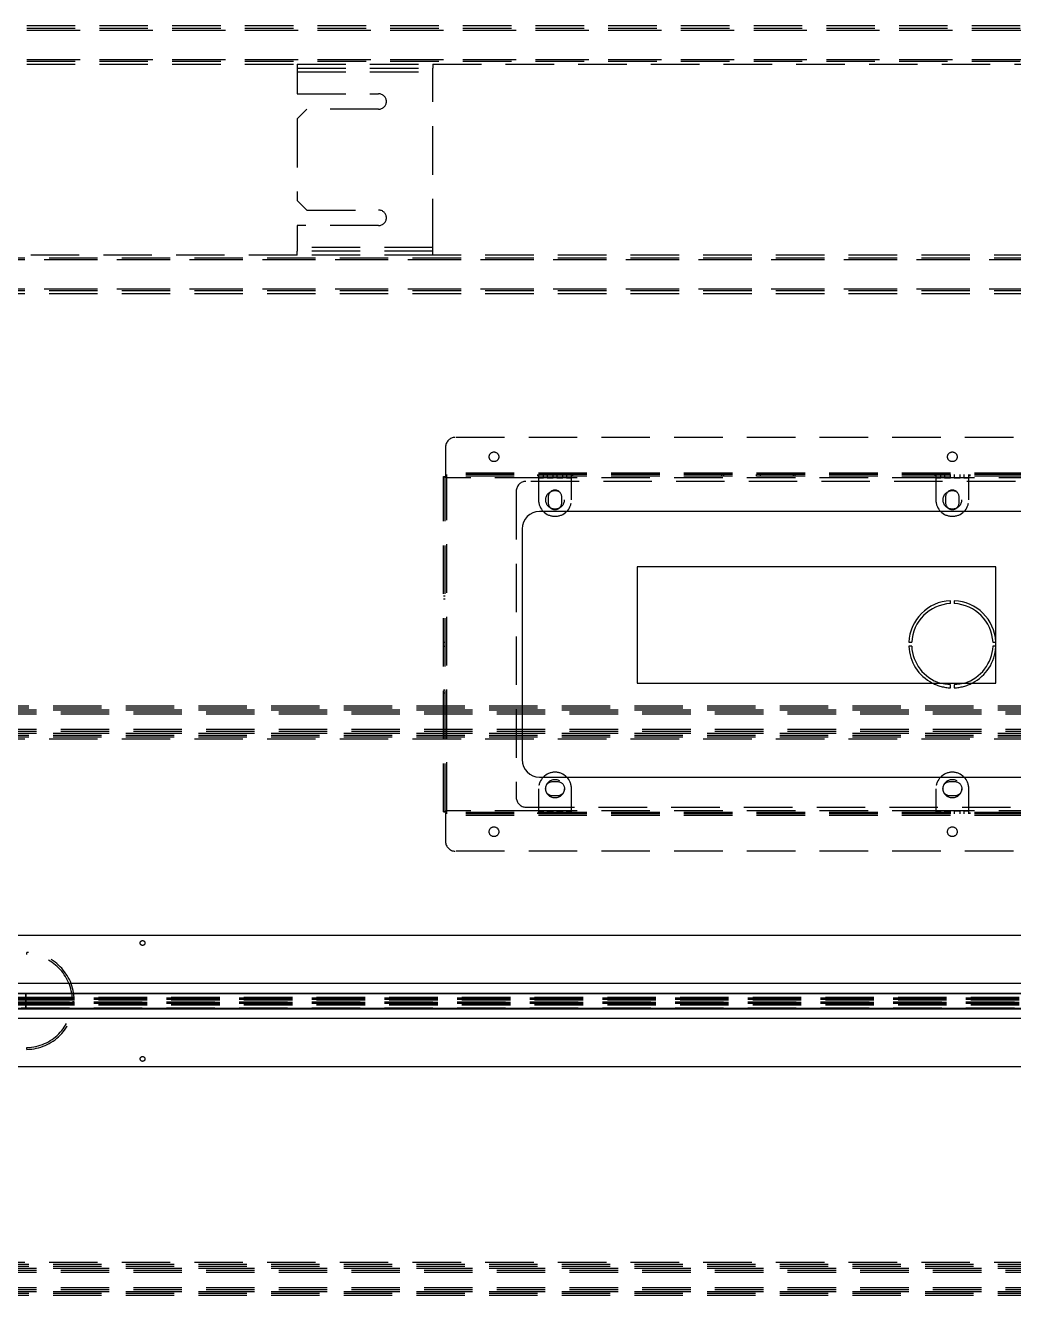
# Model space of a CAD drawing. Header units: millimetres. Extents: x -429 to 16771, y -1239 to 5751.
# Drawn here: x 4550 to 5060, y 697 to 1353 of the extents above; entities that cross this region are included whole.
import ezdxf

# ---------------------------------------------------------------- set-up
doc = ezdxf.new("R2010")
doc.units = ezdxf.units.MM
doc.header["$LTSCALE"] = 100
doc.linetypes.add('HIDDEN', pattern=[0.375, 0.25, -0.125])

msp = doc.modelspace()

# ---------------------------------------------------------------- linework, layer by layer
at = {"color": 7, "linetype": 'HIDDEN', "lineweight": -3}
for p, q in [((3728, 1350.15), (5372, 1350.15)), ((3728, 1350.15), (5372, 1350.15)), ((3763, 1352.65), (5337, 1352.65)), ((3763, 1351.15), (5337, 1351.15)), ((3763, 1350.15), (5337, 1350.15)), ((3763, 1350.15), (5337, 1350.15)), ((3728, 1335.15), (5372, 1335.15)), ((3728, 1335.15), (5372, 1335.15)), ((3763, 1335.15), (5337, 1335.15)), ((3763, 1335.15), (5337, 1335.15)), ((3763, 1334.15), (5337, 1334.15)), ((3763, 1332.65), (4690, 1332.65)), ((4690, 1332.65), (4690, 1330.65)), ((4690, 1332.65), (4760, 1332.65)), ((4690, 1330.65), (4760, 1330.65)), ((4690, 1330.65), (4690, 1328.65)), ((4760, 1332.65), (4760, 1330.65)), ((4760, 1332.65), (5337, 1332.65)), ((4760, 1328.65), (4760, 1330.65)), ((4690, 1328.65), (4760, 1328.65)), ((4690, 1328.65), (4760, 1328.65)), ((4690, 1328.65), (4690, 1317.4)), ((4760, 1238.15), (4760, 1328.65)), ((4690, 1317.4), (4732, 1317.4)), ((4695, 1309.4), (4690, 1304.4)), ((4690, 1304.4), (4690, 1262.4)), ((4732, 1309.4), (4695, 1309.4)), ((4690, 1262.4), (4695, 1257.4)), ((4695, 1257.4), (4732, 1257.4)), ((4732, 1249.4), (4690, 1249.4)), ((4690, 1249.4), (4690, 1238.15)), ((4690, 1234.15), (3763, 1234.15)), ((5337, 1232.65), (3763, 1232.65)), ((4690, 1238.15), (4690, 1236.15)), ((4760, 1238.15), (4690, 1238.15)), ((4760, 1238.15), (4690, 1238.15)), ((4690, 1234.15), (4690, 1236.15)), ((4760, 1236.15), (4690, 1236.15)), ((4760, 1234.15), (4690, 1234.15)), ((4760, 1236.15), (4760, 1238.15)), ((4760, 1234.15), (4760, 1236.15)), ((5337, 1234.15), (4760, 1234.15)), ((5372, 1231.65), (3728, 1231.65)), ((5372, 1231.65), (3728, 1231.65)), ((5337, 1231.65), (3763, 1231.65)), ((5337, 1231.65), (3763, 1231.65)), ((5372, 1216.65), (3728, 1216.65)), ((5372, 1216.65), (3728, 1216.65)), ((5337, 1216.65), (3763, 1216.65)), ((5337, 1216.65), (3763, 1216.65)), ((5337, 1215.65), (3763, 1215.65)), ((5337, 1214.15), (3763, 1214.15)), ((4766.5, 1135.1), (4766.5, 1121.7)), ((5284.5, 1140.1), (4771.5, 1140.1)), ((5289.5, 1121.7), (4766.5, 1121.7)), ((4766.5, 1121.7), (4766.5, 1120.1)), ((5289.5, 1121.7), (4766.5, 1121.7)), ((5289.5, 1120.9), (4766.5, 1120.9)), ((4767.1, 1120.1), (4767.1, 1120.9)), ((4814, 1120.9), (4814, 1120.1)), ((4814.5, 1120.9), (4814.5, 1119.3)), ((4817, 1119.3), (4817, 1120.9)), ((4819, 1120.9), (4819, 1119.3)), ((4822, 1119.3), (4822, 1120.9)), ((4824, 1120.9), (4824, 1119.3)), ((4827, 1119.3), (4827, 1120.9)), ((4829, 1120.9), (4829, 1119.3)), ((4831.5, 1119.3), (4831.5, 1120.9)), ((4832, 1120.9), (4832, 1120.1)), ((4909.03, 1120.1), (4909.03, 1120.9)), ((4910.03, 1120.1), (4910.03, 1120.9)), ((4927, 1120.1), (4927, 1120.9)), ((4929, 1120.1), (4929, 1120.9)), ((4945.97, 1120.1), (4945.97, 1120.9)), ((4946.97, 1120.1), (4946.97, 1120.9)), ((5019, 1120.9), (5019, 1120.1)), ((5019.5, 1120.9), (5019.5, 1119.3)), ((5022, 1119.3), (5022, 1120.9)), ((5024, 1120.9), (5024, 1119.3)), ((5027, 1119.3), (5027, 1120.9)), ((5029, 1120.9), (5029, 1119.3)), ((5032, 1119.3), (5032, 1120.9)), ((5034, 1120.9), (5034, 1119.3)), ((5036.5, 1119.3), (5036.5, 1120.9)), ((5037, 1120.9), (5037, 1120.1)), ((4765.5, 1119.9), (4766.3, 1119.9)), ((4765.5, 946.9), (4765.5, 1119.9)), ((4766.3, 946.9), (4766.3, 1119.9)), ((5289.5, 1120.1), (4766.5, 1120.1)), ((4767.1, 1119.3), (4767.1, 1120.1)), ((4767.1, 947.5), (4767.1, 1119.3)), ((4767.1, 947.5), (4767.1, 1119.3)), ((4817, 1119.3), (4767.1, 1119.3)), ((4817, 1119.3), (4767.1, 1119.3)), ((5248, 1117.4), (4808, 1117.4)), ((4814.5, 1119.3), (4814.5, 1107.9)), ((4814.5, 1119.3), (4817, 1119.3)), ((4817, 1119.3), (4814.5, 1119.3)), ((4819, 1119.3), (4817, 1119.3)), ((4819, 1119.3), (4822, 1119.3)), ((4822, 1119.3), (4819, 1119.3)), ((4822, 1119.3), (4819, 1119.3)), ((4822, 1119.3), (4819, 1119.3)), ((4824, 1119.3), (4822, 1119.3)), ((4824, 1119.3), (4827, 1119.3)), ((4827, 1119.3), (4824, 1119.3)), ((4827, 1119.3), (4824, 1119.3)), ((4827, 1119.3), (4824, 1119.3)), ((4829, 1119.3), (4827, 1119.3)), ((4829, 1119.3), (4831.5, 1119.3)), ((4831.5, 1119.3), (4829, 1119.3)), ((5022, 1119.3), (4829, 1119.3)), ((5022, 1119.3), (4829, 1119.3)), ((4831.5, 1107.9), (4831.5, 1119.3)), ((5019.5, 1119.3), (5019.5, 1107.9)), ((5019.5, 1119.3), (5022, 1119.3)), ((5022, 1119.3), (5019.5, 1119.3)), ((5024, 1119.3), (5022, 1119.3)), ((5024, 1119.3), (5027, 1119.3)), ((5027, 1119.3), (5024, 1119.3)), ((5027, 1119.3), (5024, 1119.3)), ((5027, 1119.3), (5024, 1119.3)), ((5029, 1119.3), (5027, 1119.3)), ((5029, 1119.3), (5032, 1119.3)), ((5032, 1119.3), (5029, 1119.3)), ((5032, 1119.3), (5029, 1119.3)), ((5032, 1119.3), (5029, 1119.3)), ((5034, 1119.3), (5032, 1119.3)), ((5034, 1119.3), (5036.5, 1119.3)), ((5036.5, 1119.3), (5034, 1119.3)), ((5227, 1119.3), (5034, 1119.3)), ((5227, 1119.3), (5034, 1119.3)), ((5036.5, 1107.9), (5036.5, 1119.3)), ((4803, 1112.4), (4803, 954.4)), ((4819.5, 1109.4), (4819.5, 1106.4)), ((4826.5, 1106.4), (4826.5, 1109.4)), ((5024.5, 1109.4), (5024.5, 1106.4)), ((5031.5, 1106.4), (5031.5, 1109.4)), ((4765.5, 1058.38), (4766.3, 1058.38)), ((4765.5, 1056.88), (4766.3, 1056.88)), ((4765.5, 1034.4), (4766.3, 1034.4)), ((4765.5, 1032.4), (4766.3, 1032.4)), ((5050.48, 1034.4), (5050.46, 1034.73)), ((5050.46, 1034.4), (5050.48, 1034.4)), ((5050.46, 1032.08), (5050.48, 1032.4)), ((5050.48, 1032.4), (5050.46, 1032.4)), ((4765.5, 1009.92), (4766.3, 1009.92)), ((5027, 1010.93), (5027, 1012.43)), ((5029, 1012.43), (5029, 1010.93)), ((4765.5, 1008.42), (4766.3, 1008.42)), ((5305.5, 999.4), (3794.5, 999.4)), ((5305.5, 998.4), (3794.5, 998.4)), ((5305.5, 997.4), (3794.5, 997.4)), ((5305.5, 997.4), (3794.5, 997.4)), ((5305.5, 997.4), (3794.5, 997.4)), ((5305.5, 997.4), (3794.5, 997.4)), ((5301.5, 1001.4), (3798.5, 1001.4)), ((5301.5, 1000.4), (3798.5, 1000.4)), ((5301.5, 999.4), (3798.5, 999.4)), ((5301.5, 999.4), (3798.5, 999.4)), ((5305.5, 989.4), (3794.5, 989.4)), ((5305.5, 989.4), (3794.5, 989.4)), ((5305.5, 988.4), (3794.5, 988.4)), ((5305.5, 987.4), (3794.5, 987.4)), ((5301.5, 987.4), (3798.5, 987.4)), ((5301.5, 987.4), (3798.5, 987.4)), ((5301.5, 986.4), (3798.5, 986.4)), ((5301.5, 985.4), (3798.5, 985.4)), ((5299.5, 984.4), (3800.5, 984.4)), ((5299.5, 984.4), (3800.5, 984.4)), ((4814.5, 958.9), (4814.5, 947.5)), ((4824.5, 962.4), (4821.5, 962.4)), ((4831.5, 947.5), (4831.5, 958.9)), ((5019.5, 958.9), (5019.5, 947.5)), ((5029.5, 962.4), (5026.5, 962.4)), ((5036.5, 947.5), (5036.5, 958.9)), ((4821.5, 955.4), (4824.5, 955.4)), ((5026.5, 955.4), (5029.5, 955.4)), ((4765.5, 946.9), (4766.3, 946.9)), ((5289.5, 946.7), (4766.5, 946.7)), ((4766.5, 946.7), (4766.5, 945.1)), ((5289.5, 945.9), (4766.5, 945.9)), ((4766.5, 945.1), (4766.5, 931.7)), ((5289.5, 945.1), (4766.5, 945.1)), ((5289.5, 945.1), (4766.5, 945.1)), ((4767.1, 946.7), (4767.1, 947.5)), ((4817, 947.5), (4767.1, 947.5)), ((4817, 947.5), (4767.1, 947.5)), ((4767.1, 945.9), (4767.1, 946.7)), ((4808, 949.4), (5248, 949.4)), ((4814, 946.7), (4814, 945.9)), ((4817, 947.5), (4814.5, 947.5)), ((4814.5, 947.5), (4814.5, 945.9)), ((4814.5, 947.5), (4817, 947.5)), ((4819, 947.5), (4817, 947.5)), ((4817, 945.9), (4817, 947.5)), ((4822, 947.5), (4819, 947.5)), ((4819, 947.5), (4819, 945.9)), ((4819, 947.5), (4822, 947.5)), ((4822, 947.5), (4819, 947.5)), ((4822, 947.5), (4819, 947.5)), ((4824, 947.5), (4822, 947.5)), ((4822, 945.9), (4822, 947.5)), ((4827, 947.5), (4824, 947.5)), ((4824, 947.5), (4824, 945.9)), ((4824, 947.5), (4827, 947.5)), ((4827, 947.5), (4824, 947.5)), ((4827, 947.5), (4824, 947.5)), ((4829, 947.5), (4827, 947.5)), ((4827, 945.9), (4827, 947.5)), ((4831.5, 947.5), (4829, 947.5)), ((4829, 947.5), (4829, 945.9)), ((4829, 947.5), (4831.5, 947.5)), ((5022, 947.5), (4829, 947.5)), ((5022, 947.5), (4829, 947.5)), ((4831.5, 945.9), (4831.5, 947.5)), ((4832, 946.7), (4832, 945.9)), ((5019, 946.7), (5019, 945.9)), ((5022, 947.5), (5019.5, 947.5)), ((5019.5, 947.5), (5019.5, 945.9)), ((5019.5, 947.5), (5022, 947.5)), ((5024, 947.5), (5022, 947.5)), ((5022, 945.9), (5022, 947.5)), ((5027, 947.5), (5024, 947.5)), ((5024, 947.5), (5024, 945.9)), ((5024, 947.5), (5027, 947.5)), ((5027, 947.5), (5024, 947.5)), ((5027, 947.5), (5024, 947.5)), ((5029, 947.5), (5027, 947.5)), ((5027, 945.9), (5027, 947.5)), ((5032, 947.5), (5029, 947.5)), ((5029, 947.5), (5029, 945.9)), ((5029, 947.5), (5032, 947.5)), ((5032, 947.5), (5029, 947.5)), ((5032, 947.5), (5029, 947.5)), ((5034, 947.5), (5032, 947.5)), ((5032, 945.9), (5032, 947.5)), ((5036.5, 947.5), (5034, 947.5)), ((5034, 947.5), (5034, 945.9)), ((5034, 947.5), (5036.5, 947.5)), ((5227, 947.5), (5034, 947.5)), ((5227, 947.5), (5034, 947.5)), ((5036.5, 945.9), (5036.5, 947.5)), ((5037, 946.7), (5037, 945.9)), ((5284.5, 926.7), (4771.5, 926.7)), ((4550.5, 873.4), (4550.5, 874.4)), ((3702.5, 853.19), (4550, 853.19)), ((5397.5, 853.19), (3702.5, 853.19)), ((5397.5, 853.17), (3702.5, 853.17)), ((4550, 853.19), (4550, 853.4)), ((4550, 853.19), (5397.5, 853.19)), ((4550, 850.32), (4550, 853.19)), ((3702.5, 851.4), (4550, 851.4)), ((3702.5, 850.85), (4550, 850.85)), ((4550, 850.85), (3702.5, 850.85)), ((4550, 850.85), (3702.5, 850.85)), ((4550, 850.85), (3702.5, 850.85)), ((3702.5, 850.84), (4550, 850.84)), ((3702.5, 850.84), (4550, 850.84)), ((3702.5, 850.65), (4550, 850.65)), ((3702.5, 850.65), (4550, 850.65)), ((3702.5, 850.65), (4550, 850.65)), ((5397.5, 850.65), (3702.5, 850.65)), ((5397.5, 850.65), (3702.5, 850.65)), ((5397.5, 850.65), (3702.5, 850.65)), ((3702.5, 850.37), (4550, 850.37)), ((3702.5, 850.32), (4550, 850.32)), ((5397.5, 850.32), (3702.5, 850.32)), ((3702.5, 850.15), (4550, 850.15)), ((3702.5, 850.15), (4550, 850.15)), ((5397.5, 850.15), (3702.5, 850.15)), ((5397.5, 850.15), (3702.5, 850.15)), ((3702.5, 850), (4550, 850)), ((3702.5, 849.97), (4550, 849.97)), ((3702.5, 849.97), (4550, 849.97)), ((3702.5, 849.95), (4550, 849.95)), ((3702.5, 849.95), (4550, 849.95)), ((4550, 848.85), (3702.5, 848.85)), ((4550, 848.85), (3702.5, 848.85)), ((3702.5, 848.83), (4550, 848.83)), ((3702.5, 848.83), (4550, 848.83)), ((3702.5, 848.8), (4550, 848.8)), ((3702.5, 848.65), (4550, 848.65)), ((3702.5, 848.65), (4550, 848.65)), ((5397.5, 848.65), (3702.5, 848.65)), ((5397.5, 848.65), (3702.5, 848.65)), ((3702.5, 848.49), (4550, 848.49)), ((5397.5, 848.49), (3702.5, 848.49)), ((3702.5, 848.44), (4550, 848.44)), ((3702.5, 848.15), (4550, 848.15)), ((3702.5, 848.15), (4550, 848.15)), ((3702.5, 848.15), (4550, 848.15)), ((5397.5, 848.15), (3702.5, 848.15)), ((5397.5, 848.15), (3702.5, 848.15)), ((5397.5, 848.15), (3702.5, 848.15)), ((3702.5, 847.97), (4550, 847.97)), ((3702.5, 847.97), (4550, 847.97)), ((3702.5, 847.96), (4550, 847.96)), ((3702.5, 847.95), (4550, 847.95)), ((3702.5, 847.95), (4550, 847.95)), ((3702.5, 847.95), (4550, 847.95)), ((3702.5, 847.4), (4550, 847.4)), ((5397.5, 845.64), (3702.5, 845.64)), ((3702.5, 845.61), (4550, 845.61)), ((5397.5, 845.61), (3702.5, 845.61)), ((4550, 851.4), (5397.5, 851.4)), ((4550, 847.4), (4550, 851.4)), ((4550, 850.65), (4550, 850.85)), ((4550, 850.65), (4550, 850.85)), ((4550, 850.65), (4550, 850.85)), ((4550, 850.85), (5397.5, 850.85)), ((4550, 850.37), (4550, 850.85)), ((5397.5, 850.85), (4550, 850.85)), ((5397.5, 850.85), (4550, 850.85)), ((5397.5, 850.85), (4550, 850.85)), ((4550, 850.84), (5397.5, 850.84)), ((4550, 849.97), (4550, 850.84)), ((4550, 850.84), (5397.5, 850.84)), ((4550, 849.97), (4550, 850.84)), ((4550, 850.65), (4550, 850)), ((4550, 850.65), (5397.5, 850.65)), ((4550, 850.65), (5397.5, 850.65)), ((4550, 850.65), (4550, 850.15)), ((4550, 850.65), (5397.5, 850.65)), ((4550, 850.65), (4550, 850.15)), ((4550, 848.44), (4550, 850.37)), ((4550, 850.37), (5397.5, 850.37)), ((4550, 850), (4550, 850.32)), ((4550, 850.32), (5397.5, 850.32)), ((4550, 850.15), (4550, 849.95)), ((4550, 850.15), (5397.5, 850.15)), ((4550, 850.15), (4550, 849.95)), ((4550, 850.15), (5397.5, 850.15)), ((4550, 850), (5397.5, 850)), ((4550, 849.97), (5397.5, 849.97)), ((4550, 849.97), (5397.5, 849.97)), ((4550, 849.95), (5397.5, 849.95)), ((4550, 849.95), (5397.5, 849.95)), ((4550, 848.65), (4550, 848.85)), ((4550, 848.65), (4550, 848.85)), ((5397.5, 848.85), (4550, 848.85)), ((5397.5, 848.85), (4550, 848.85)), ((4550, 847.97), (4550, 848.83)), ((4550, 848.83), (5397.5, 848.83)), ((4550, 847.97), (4550, 848.83)), ((4550, 848.83), (5397.5, 848.83)), ((4550, 848.8), (5397.5, 848.8)), ((4550, 848.49), (4550, 848.8)), ((4550, 848.8), (4550, 848.15)), ((4550, 848.65), (5397.5, 848.65)), ((4550, 848.65), (4550, 848.15)), ((4550, 848.65), (5397.5, 848.65)), ((4550, 848.65), (4550, 848.15)), ((4550, 848.49), (5397.5, 848.49)), ((4550, 845.61), (4550, 848.49)), ((4550, 847.96), (4550, 848.44)), ((4550, 848.44), (5397.5, 848.44)), ((4550, 848.15), (4550, 847.95)), ((4550, 848.15), (5397.5, 848.15)), ((4550, 848.15), (4550, 847.95)), ((4550, 848.15), (5397.5, 848.15)), ((4550, 848.15), (4550, 847.95)), ((4550, 848.15), (5397.5, 848.15)), ((4550, 847.97), (5397.5, 847.97)), ((4550, 847.97), (5397.5, 847.97)), ((4550, 847.96), (5397.5, 847.96)), ((4550, 847.95), (5397.5, 847.95)), ((4550, 847.95), (5397.5, 847.95)), ((4550, 847.95), (5397.5, 847.95)), ((4550, 847.4), (5397.5, 847.4)), ((4550, 845.4), (4550, 845.61)), ((4550, 845.61), (5397.5, 845.61)), ((4574.99, 849.9), (4573.99, 849.9)), ((4574.99, 848.9), (4573.99, 848.9)), ((4550.5, 824.41), (4550.5, 825.41)), ((5299.5, 714.4), (3800.5, 714.4)), ((5299.5, 714.4), (3800.5, 714.4)), ((5305.5, 711.4), (3794.5, 711.4)), ((5305.5, 710.4), (3794.5, 710.4)), ((5305.5, 709.4), (3794.5, 709.4)), ((5305.5, 709.4), (3794.5, 709.4)), ((5301.5, 713.4), (3798.5, 713.4)), ((5301.5, 712.4), (3798.5, 712.4)), ((5301.5, 711.4), (3798.5, 711.4)), ((5301.5, 711.4), (3798.5, 711.4)), ((5305.5, 701.4), (3794.5, 701.4)), ((5305.5, 701.4), (3794.5, 701.4)), ((5305.5, 701.4), (3794.5, 701.4)), ((5305.5, 701.4), (3794.5, 701.4)), ((5305.5, 700.4), (3794.5, 700.4)), ((5305.5, 699.4), (3794.5, 699.4)), ((5301.5, 699.4), (3798.5, 699.4)), ((5301.5, 699.4), (3798.5, 699.4)), ((5301.5, 698.4), (3798.5, 698.4)), ((5301.5, 697.4), (3798.5, 697.4))]:
    msp.add_line(p, q, dxfattribs=at)
at = {"color": 7, "linetype": 'Continuous', "lineweight": -3}
for p, q in [((5241, 1101.9), (4815, 1101.9)), ((4806, 1092.9), (4806, 973.9)), ((5050.46, 1073.4), (4865.46, 1073.4)), ((4865.46, 1073.4), (4865.46, 1013.4)), ((5050.46, 1013.4), (5050.46, 1073.4)), ((5027, 1054.38), (5027, 1055.88)), ((5029, 1055.88), (5029, 1054.38)), ((5005.52, 1034.4), (5007.02, 1034.4)), ((5007.02, 1032.4), (5005.52, 1032.4)), ((5048.97, 1034.4), (5050.46, 1034.4)), ((5050.46, 1032.4), (5048.97, 1032.4)), ((4865.46, 1013.4), (5050.46, 1013.4)), ((4815, 964.9), (5241, 964.9)), ((3700, 883.4), (5400, 883.4)), ((5397.5, 858.4), (3702.5, 858.4)), ((3702.5, 853.4), (4550, 853.4)), ((3702.5, 853.17), (4550, 853.17)), ((4550, 853.4), (4550, 853.17)), ((4550, 853.4), (5397.5, 853.4)), ((4550, 853.17), (4550, 845.64)), ((4550, 853.17), (5397.5, 853.17)), ((3702.5, 845.64), (4550, 845.64)), ((3702.5, 845.4), (4550, 845.4)), ((4550, 845.64), (5397.5, 845.64)), ((4550, 845.64), (4550, 845.4)), ((4550, 845.4), (5397.5, 845.4)), ((5397.5, 840.4), (3702.5, 840.4)), ((5400, 815.4), (3700, 815.4))]:
    msp.add_line(p, q, dxfattribs=at)
at = {"color": 7, "linetype": 'HIDDEN', "lineweight": -3, "flags": 128}
for points in [[(5027, 1012.43), (5024.2, 1012.75), (5021.6, 1013.4)], [(5034.4, 1013.4), (5031.8, 1012.75), (5029, 1012.43)]]:
    msp.add_lwpolyline(points, dxfattribs=at)
at = {"color": 7, "linetype": 'HIDDEN', "lineweight": -3}
for centre, radius in [((4791.5, 1130.1), 2.5), ((5028, 1130.1), 2.5), ((4823, 1107.9), 4.8), ((5028, 1107.9), 4.8), ((4823, 958.9), 4.8), ((5028, 958.9), 4.8), ((4791.5, 936.7), 2.5), ((5028, 936.7), 2.5), ((4610.2, 879.3), 1.25), ((4610.2, 819.5), 1.25)]:
    msp.add_circle(centre, radius, dxfattribs=at)
for centre, radius, start, end in [((4732, 1313.4), 4, 270, 90), ((4732, 1253.4), 4, 270, 90), ((4771.5, 1135.1), 5, 90, 180), ((4808, 1112.4), 5, 90, 180), ((4823, 1107.9), 8.5, 180, 0), ((4823, 1109.4), 3.5, 0, 180), ((5028, 1107.9), 8.5, 180, 0), ((5028, 1109.4), 3.5, 0, 180), ((4823, 1106.4), 3.5, 180, 0), ((5028, 1106.4), 3.5, 180, 0), ((5028, 1033.4), 22.5, 242.73396, 267.45268), ((5028, 1033.4), 22.5, 272.54732, 297.26604), ((4823, 958.9), 8.5, 0, 180), ((5028, 958.9), 8.5, 0, 180), ((4821.5, 958.9), 3.5, 90, 270), ((4824.5, 958.9), 3.5, 270, 90), ((5026.5, 958.9), 3.5, 90, 270), ((5029.5, 958.9), 3.5, 270, 90), ((4808, 954.4), 5, 180, 270), ((4771.5, 931.7), 5, 180, 270), ((4550, 849.4), 25, 1.14599, 88.85401), ((4550, 849.4), 24, 1.19375, 88.80625), ((4550, 849.4), 24, 271.19375, 358.80625), ((4550, 849.4), 25, 271.14599, 358.85401)]:
    msp.add_arc(centre, radius, start, end, dxfattribs=at)
at = {"color": 7, "linetype": 'Continuous', "lineweight": -3}
for centre, radius, start, end in [((4815, 1092.9), 9, 90, 180), ((5028, 1033.4), 22.5, 92.54732, 177.45268), ((5028, 1033.4), 22.5, 3.37114, 87.45268), ((5028, 1033.4), 21, 92.7294, 177.2706), ((5028, 1033.4), 21, 2.7294, 87.2706), ((5028, 1033.4), 22.5, 182.54732, 242.73396), ((5028, 1033.4), 21, 182.7294, 252.24721), ((5028, 1033.4), 21, 287.75279, 357.2706), ((5028, 1033.4), 22.5, 297.26604, 356.62886), ((4815, 973.9), 9, 180, 270)]:
    msp.add_arc(centre, radius, start, end, dxfattribs=at)
at = {"color": 7, "linetype": 'HIDDEN', "lineweight": -3}
for points in [[(4767.1, 1119.3), (4766.91, 1119.35), (4766.54, 1119.44), (4766.05, 1119.57), (4765.69, 1119.7), (4765.52, 1119.81), (4765.5, 1119.88), (4765.5, 1119.9)], [(4765.5, 946.9), (4765.52, 946.95), (4765.55, 947.04), (4765.85, 947.17), (4766.27, 947.3), (4766.72, 947.41), (4767, 947.48), (4767.1, 947.5)]]:
    msp.add_open_spline(points, degree=3, knots=[0, 0, 0, 0, 0.220743, 0.441506, 0.662269, 0.883032, 1, 1, 1, 1], dxfattribs=at)
for points in [[(4767.1, 1119.3), (4766.99, 1119.35), (4766.78, 1119.45), (4766.52, 1119.6), (4766.33, 1119.75), (4766.31, 1119.85), (4766.3, 1119.9)], [(4766.3, 946.9), (4766.31, 946.95), (4766.33, 947.05), (4766.52, 947.2), (4766.78, 947.35), (4766.99, 947.45), (4767.1, 947.5)]]:
    msp.add_open_spline(points, degree=3, dxfattribs=at)

doc.saveas('drawing.dxf')
